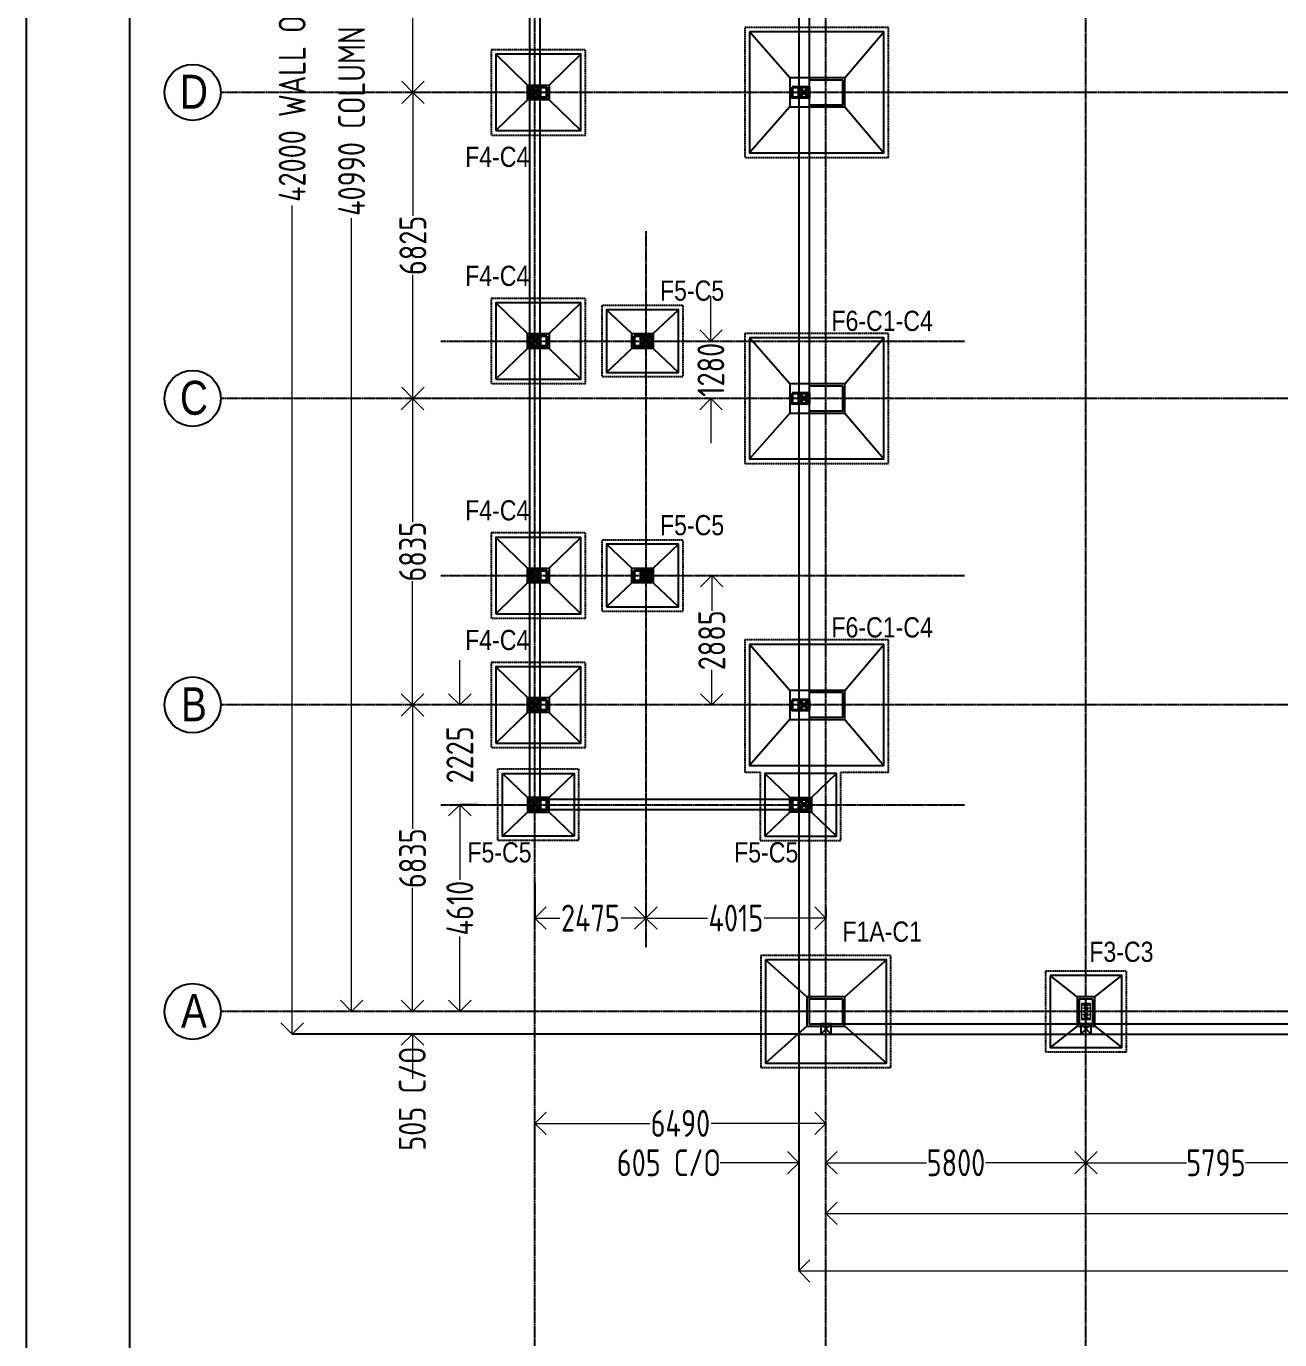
# Model space of a CAD drawing. Header units: millimetres. Extents: x 3470347 to 5996549, y -3470518 to 17149644.
# Drawn here: x 4569322 to 4597276, y 6796312 to 6825602 of the extents above; entities that cross this region are included whole.
import ezdxf

# ---------------------------------------------------------------- set-up
doc = ezdxf.new("R2010")
doc.units = ezdxf.units.MM
doc.header["$MEASUREMENT"] = 0
doc.header["$PDMODE"] = 35
doc.header["$PDSIZE"] = -5
for name, pattern in [('CENTER', [50.8, 31.75, -6.35, 6.35, -6.35]), ('CENTER2', [1.125, 0.75, -0.125, 0.125, -0.125]), ('DASHED2', [0.375, 0.25, -0.125])]:
    doc.linetypes.add(name, pattern=pattern)
doc.layers.get('0').update_dxf_attribs({"linetype": 'CONTINUOUS', "lineweight": 25})
doc.layers.get('DEFPOINTS').update_dxf_attribs({"linetype": 'CONTINUOUS', "lineweight": 25})
for name, color, linetype, lineweight in [('L5', 10, 'CONTINUOUS', 40), ('PV_TEXT_ROMANS', 7, 'CONTINUOUS', 0), ('rDIMension', 1, 'CONTINUOUS', 18), ('SHEET', 7, 'CONTINUOUS', 15)]:
    doc.layers.add(name, color=color, linetype=linetype, lineweight=lineweight)
doc.layers.add('see level', color=2, linetype='CONTINUOUS')
doc.layers.add('SnT-CENTER2', color=8, linetype='CENTER')
doc.styles.add('DIM', font='geniso.shx', dxfattribs={"width": 0.85})
doc.styles.add('J.P', font='ARIALN.TTF')
doc.dimstyles.new('ST-100', dxfattribs={"dimscale": 100, "dimtxt": 7, "dimasz": 5, "dimexe": 0.18, "dimexo": 0.0625, "dimgap": 0.2, "dimtad": 0, "dimdec": 0, "dimzin": 0, "dimdsep": 46, "dimtxsty": 'DIM', "dimblk": 'OPEN90', "dimcen": 0.09, "dimclrd": 256, "dimclrt": 7, "dimadec": 0, "dimazin": 0, "dimtfac": 1, "dimtdec": 0, "dimtofl": 0, "dimtmove": 0, "dimatfit": 3, "dimldrblk": 'OPEN90', "dimfxl": 1, "dimtolj": 1, "dimtzin": 0, "dimlwd": -1, "dimarcsym": 0})

# ---------------------------------------------------------------- blocks, each defined once
blk = doc.blocks.new('_Open90')
at = {"color": 0, "linetype": 'ByBlock', "lineweight": -2}
for p, q in [((0, 0), (-1, 0)), ((-0.5, 0.5), (0, 0)), ((0, 0), (-0.5, -0.5))]:
    blk.add_line(p, q, dxfattribs=at)
blk = doc.blocks.new('*D1246')
at = {"layer": 'DEFPOINTS', "color": 0}
for p in [(4577936, 6810467), (4577936, 6810467), (4577936, 6803632)]:
    blk.add_point(p, dxfattribs=at)
at = {"layer": 'rDIMension', "color": 0, "lineweight": -2}
for p, q in [((4577936, 6810467), (4577936, 6810467)), ((4577936, 6803632), (4577936, 6803632))]:
    blk.add_line(p, q, dxfattribs=at)
at = {"layer": 'rDIMension'}
for p, q in [((4577936, 6809967), (4577936, 6807707)), ((4577936, 6804132), (4577936, 6806392))]:
    blk.add_line(p, q, dxfattribs=at)
at = {"layer": 'rDIMension', "xscale": 500, "yscale": 500, "zscale": 500}
for p, rotation in [((4577936, 6810467), 90), ((4577936, 6803632), 270)]:
    blk.add_blockref('_Open90', p, dxfattribs=dict(at, rotation=rotation))
at = {"layer": 'rDIMension', "color": 7, "insert": (4577936, 6807050), "char_height": 600, "attachment_point": 5, "rotation": 90, "style": 'DIM'}
blk.add_mtext('\\A1;6835', dxfattribs=at)
blk = doc.blocks.new('*D1247')
at = {"layer": 'DEFPOINTS', "color": 0}
for p in [(4577936, 6817302), (4578314, 6817302), (4577936, 6810467)]:
    blk.add_point(p, dxfattribs=at)
at = {"layer": 'rDIMension', "color": 0, "lineweight": -2}
for p, q in [((4578314, 6817302), (4577936, 6817302)), ((4577936, 6810467), (4577936, 6810467))]:
    blk.add_line(p, q, dxfattribs=at)
at = {"layer": 'rDIMension'}
for p, q in [((4577936, 6816802), (4577936, 6814542)), ((4577936, 6810967), (4577936, 6813227))]:
    blk.add_line(p, q, dxfattribs=at)
at = {"layer": 'rDIMension', "xscale": 500, "yscale": 500, "zscale": 500}
for p, rotation in [((4577936, 6817302), 90), ((4577936, 6810467), 270)]:
    blk.add_blockref('_Open90', p, dxfattribs=dict(at, rotation=rotation))
at = {"layer": 'rDIMension', "color": 7, "insert": (4577936, 6813885), "char_height": 600, "attachment_point": 5, "rotation": 90, "style": 'DIM'}
blk.add_mtext('\\A1;6835', dxfattribs=at)
blk = doc.blocks.new('*D1248')
at = {"layer": 'DEFPOINTS', "color": 0}
for p in [(4577944, 6824127), (4578314, 6824127), (4578314, 6817302)]:
    blk.add_point(p, dxfattribs=at)
at = {"layer": 'rDIMension', "color": 0, "lineweight": -2}
for p, q in [((4578314, 6824127), (4577944, 6824127)), ((4578314, 6817302), (4577944, 6817302))]:
    blk.add_line(p, q, dxfattribs=at)
at = {"layer": 'rDIMension'}
for p, q in [((4577944, 6823627), (4577944, 6821372)), ((4577944, 6817802), (4577944, 6820057))]:
    blk.add_line(p, q, dxfattribs=at)
at = {"layer": 'rDIMension', "xscale": 500, "yscale": 500, "zscale": 500}
for p, rotation in [((4577944, 6824127), 90), ((4577944, 6817302), 270)]:
    blk.add_blockref('_Open90', p, dxfattribs=dict(at, rotation=rotation))
at = {"layer": 'rDIMension', "color": 7, "insert": (4577944, 6820715), "char_height": 600, "attachment_point": 5, "rotation": 90, "style": 'DIM'}
blk.add_mtext('\\A1;6825', dxfattribs=at)
blk = doc.blocks.new('*D1249')
at = {"layer": 'DEFPOINTS', "color": 0}
for p in [(4577944, 6830952), (4578314, 6830952), (4578314, 6824127)]:
    blk.add_point(p, dxfattribs=at)
at = {"layer": 'rDIMension', "color": 0, "lineweight": -2}
for p, q in [((4578314, 6830952), (4577944, 6830952)), ((4578314, 6824127), (4577944, 6824127))]:
    blk.add_line(p, q, dxfattribs=at)
at = {"layer": 'rDIMension'}
for p, q in [((4577944, 6830452), (4577944, 6828197)), ((4577944, 6824627), (4577944, 6826882))]:
    blk.add_line(p, q, dxfattribs=at)
at = {"layer": 'rDIMension', "xscale": 500, "yscale": 500, "zscale": 500}
for p, rotation in [((4577944, 6830952), 90), ((4577944, 6824127), 270)]:
    blk.add_blockref('_Open90', p, dxfattribs=dict(at, rotation=rotation))
at = {"layer": 'rDIMension', "color": 7, "insert": (4577944, 6827540), "char_height": 600, "attachment_point": 5, "rotation": 90, "style": 'DIM'}
blk.add_mtext('\\A1;6825', dxfattribs=at)
blk = doc.blocks.new('BP33')
at = {"color": 3, "lineweight": 0}
for points in [[(2537412, -2957452), (2537412, -2957602), (2537418, -2957602), (2537418, -2957452)], [(2537418, -2957525), (2537718, -2957525), (2537718, -2957530), (2537418, -2957530)], [(2537724, -2957452), (2537724, -2957602), (2537718, -2957602), (2537718, -2957452)]]:
    blk.add_lwpolyline(points, close=True, dxfattribs=at)
at = {"color": 4, "lineweight": 0}
for points in [[(2537564, -2957525), (2537564, -2957465), (2537572, -2957465), (2537572, -2957525)], [(2537564, -2957530), (2537564, -2957590), (2537572, -2957590), (2537572, -2957530)]]:
    blk.add_lwpolyline(points, close=True, dxfattribs=at)
at = {"color": 2, "lineweight": 0}
for centre in [(2537493, -2957487), (2537493, -2957567), (2537643, -2957487), (2537643, -2957567)]:
    blk.add_circle(centre, 10, dxfattribs=at)
at = {"layer": 'see level', "color": 8, "linetype": 'CENTER2', "lineweight": 0, "ltscale": 0.1}
for p, q in [((2537743, -2957487), (2537393, -2957487)), ((2537393, -2957567), (2537743, -2957567)), ((2537493, -2957427), (2537493, -2957627)), ((2537643, -2957427), (2537643, -2957627))]:
    blk.add_line(p, q, dxfattribs=at)
at = {"layer": 'see level', "color": 1, "linetype": 'ByBlock', "lineweight": 0}
blk.add_lwpolyline([(2537393, -2957427), (2537393, -2957627), (2537743, -2957627), (2537743, -2957427)], close=True, dxfattribs=at)
blk = doc.blocks.new('*D1252')
at = {"layer": 'DEFPOINTS', "color": 0}
for p in [(4576577, 6844622), (4577161, 6844622), (4576577, 6803632)]:
    blk.add_point(p, dxfattribs=at)
at = {"layer": 'rDIMension', "color": 0, "lineweight": -2}
for p, q in [((4577161, 6844622), (4576577, 6844622)), ((4576577, 6803632), (4576577, 6803632))]:
    blk.add_line(p, q, dxfattribs=at)
at = {"layer": 'rDIMension'}
for p, q in [((4576577, 6844122), (4576577, 6826929)), ((4576577, 6804132), (4576577, 6821326))]:
    blk.add_line(p, q, dxfattribs=at)
at = {"layer": 'rDIMension', "xscale": 500, "yscale": 500, "zscale": 500}
for p, rotation in [((4576577, 6844622), 90), ((4576577, 6803632), 270)]:
    blk.add_blockref('_Open90', p, dxfattribs=dict(at, rotation=rotation))
at = {"layer": 'rDIMension', "color": 7, "insert": (4576577, 6824127), "char_height": 600, "attachment_point": 5, "rotation": 90, "style": 'DIM'}
blk.add_mtext('\\A1;40990 COLUMN C/C', dxfattribs=at)
blk = doc.blocks.new('*D1253')
at = {"layer": 'DEFPOINTS', "color": 0}
for p in [(4575252, 6845127), (4586550, 6845127), (4586550, 6803127)]:
    blk.add_point(p, dxfattribs=at)
at = {"layer": 'rDIMension', "color": 0, "lineweight": -2}
for p, q in [((4586550, 6845127), (4575252, 6845127)), ((4586550, 6803127), (4575252, 6803127))]:
    blk.add_line(p, q, dxfattribs=at)
at = {"layer": 'rDIMension'}
for p, q in [((4575252, 6844627), (4575252, 6826646)), ((4575252, 6803627), (4575252, 6821608))]:
    blk.add_line(p, q, dxfattribs=at)
at = {"layer": 'rDIMension', "xscale": 500, "yscale": 500, "zscale": 500}
for p, rotation in [((4575252, 6845127), 90), ((4575252, 6803127), 270)]:
    blk.add_blockref('_Open90', p, dxfattribs=dict(at, rotation=rotation))
at = {"layer": 'rDIMension', "color": 7, "insert": (4575252, 6824127), "char_height": 600, "attachment_point": 5, "rotation": 90, "style": 'DIM'}
blk.add_mtext('\\A1;42000 WALL O/O', dxfattribs=at)
blk = doc.blocks.new('*D1254')
at = {"layer": 'DEFPOINTS', "color": 0}
for p in [(4587155, 6800259), (4592955, 6800259), (4592955, 6800259)]:
    blk.add_point(p, dxfattribs=at)
at = {"layer": 'rDIMension', "color": 0, "lineweight": -2}
for p, q in [((4587155, 6800259), (4587155, 6800259)), ((4592955, 6800259), (4592955, 6800259))]:
    blk.add_line(p, q, dxfattribs=at)
at = {"layer": 'rDIMension'}
for p, q in [((4587655, 6800259), (4589397, 6800259)), ((4592455, 6800259), (4590713, 6800259))]:
    blk.add_line(p, q, dxfattribs=at)
at = {"layer": 'rDIMension', "xscale": 500, "yscale": 500, "zscale": 500, "rotation": 180}
blk.add_blockref('_Open90', (4587155, 6800259), dxfattribs=at)
at = {"layer": 'rDIMension', "xscale": 500, "yscale": 500, "zscale": 500}
blk.add_blockref('_Open90', (4592955, 6800259), dxfattribs=at)
at = {"layer": 'rDIMension', "color": 7, "insert": (4590055, 6800259), "char_height": 600, "attachment_point": 5, "style": 'DIM'}
blk.add_mtext('\\A1;5800', dxfattribs=at)
blk = doc.blocks.new('*D1255')
at = {"layer": 'DEFPOINTS', "color": 0}
for p in [(4592955, 6800259), (4598750, 6800259), (4598750, 6800259)]:
    blk.add_point(p, dxfattribs=at)
at = {"layer": 'rDIMension', "color": 0, "lineweight": -2}
for p, q in [((4592955, 6800259), (4592955, 6800259)), ((4598750, 6800259), (4598750, 6800259))]:
    blk.add_line(p, q, dxfattribs=at)
at = {"layer": 'rDIMension'}
for p, q in [((4593455, 6800259), (4595194, 6800259)), ((4598250, 6800259), (4596511, 6800259))]:
    blk.add_line(p, q, dxfattribs=at)
at = {"layer": 'rDIMension', "xscale": 500, "yscale": 500, "zscale": 500, "rotation": 180}
blk.add_blockref('_Open90', (4592955, 6800259), dxfattribs=at)
at = {"layer": 'rDIMension', "xscale": 500, "yscale": 500, "zscale": 500}
blk.add_blockref('_Open90', (4598750, 6800259), dxfattribs=at)
at = {"layer": 'rDIMension', "color": 7, "insert": (4595853, 6800259), "char_height": 600, "attachment_point": 5, "style": 'DIM'}
blk.add_mtext('\\A1;5795', dxfattribs=at)
blk = doc.blocks.new('*D1260')
at = {"layer": 'DEFPOINTS', "color": 0}
for p in [(4587155, 6799128), (4621945, 6799128), (4621945, 6799128)]:
    blk.add_point(p, dxfattribs=at)
at = {"layer": 'rDIMension', "color": 0, "lineweight": -2}
for p, q in [((4587155, 6799128), (4587155, 6799128)), ((4621945, 6799128), (4621945, 6799128))]:
    blk.add_line(p, q, dxfattribs=at)
at = {"layer": 'rDIMension'}
for p, q in [((4587655, 6799128), (4601750, 6799128)), ((4621445, 6799128), (4607351, 6799128))]:
    blk.add_line(p, q, dxfattribs=at)
at = {"layer": 'rDIMension', "xscale": 500, "yscale": 500, "zscale": 500, "rotation": 180}
blk.add_blockref('_Open90', (4587155, 6799128), dxfattribs=at)
at = {"layer": 'rDIMension', "xscale": 500, "yscale": 500, "zscale": 500}
blk.add_blockref('_Open90', (4621945, 6799128), dxfattribs=at)
at = {"layer": 'rDIMension', "color": 7, "insert": (4604550, 6799128), "char_height": 600, "attachment_point": 5, "style": 'DIM'}
blk.add_mtext('\\A1;34790 COLUMN C/C', dxfattribs=at)
blk = doc.blocks.new('*D1261')
at = {"layer": 'DEFPOINTS', "color": 0}
for p in [(4586550, 6803127), (4622550, 6803127), (4622550, 6797847)]:
    blk.add_point(p, dxfattribs=at)
at = {"layer": 'rDIMension', "color": 0, "lineweight": -2}
for p, q in [((4586550, 6803127), (4586550, 6797847)), ((4622550, 6803127), (4622550, 6797847))]:
    blk.add_line(p, q, dxfattribs=at)
at = {"layer": 'rDIMension'}
for p, q in [((4587050, 6797847), (4602057, 6797847)), ((4622050, 6797847), (4607044, 6797847))]:
    blk.add_line(p, q, dxfattribs=at)
at = {"layer": 'rDIMension', "xscale": 500, "yscale": 500, "zscale": 500, "rotation": 180}
blk.add_blockref('_Open90', (4586550, 6797847), dxfattribs=at)
at = {"layer": 'rDIMension', "xscale": 500, "yscale": 500, "zscale": 500}
blk.add_blockref('_Open90', (4622550, 6797847), dxfattribs=at)
at = {"layer": 'rDIMension', "color": 7, "insert": (4604550, 6797847), "char_height": 600, "attachment_point": 5, "style": 'DIM'}
blk.add_mtext('\\A1;36000 WALL O/O', dxfattribs=at)
blk = doc.blocks.new('*D1269')
at = {"layer": 'DEFPOINTS', "color": 0}
for p in [(4578991, 6810467), (4578991, 6810467), (4578991, 6808242)]:
    blk.add_point(p, dxfattribs=at)
at = {"layer": 'rDIMension'}
for p, q in [((4578991, 6810967), (4578991, 6811467)), ((4578991, 6807742), (4578991, 6807242))]:
    blk.add_line(p, q, dxfattribs=at)
at = {"layer": 'rDIMension', "color": 0, "lineweight": -2}
for p, q in [((4578991, 6810467), (4578991, 6810467)), ((4578991, 6808242), (4578991, 6808242))]:
    blk.add_line(p, q, dxfattribs=at)
at = {"layer": 'rDIMension', "xscale": 500, "yscale": 500, "zscale": 500}
for p, rotation in [((4578991, 6810467), 270), ((4578991, 6808242), 90)]:
    blk.add_blockref('_Open90', p, dxfattribs=dict(at, rotation=rotation))
at = {"layer": 'rDIMension', "color": 7, "insert": (4578991, 6809355), "char_height": 600, "attachment_point": 5, "rotation": 90, "style": 'DIM'}
blk.add_mtext('\\A1;2225', dxfattribs=at)
blk = doc.blocks.new('*D1281')
at = {"layer": 'DEFPOINTS', "color": 0}
for p in [(4584590, 6818582), (4584590, 6818582), (4584590, 6817302)]:
    blk.add_point(p, dxfattribs=at)
at = {"layer": 'rDIMension'}
for p, q in [((4584590, 6819082), (4584590, 6819582)), ((4584590, 6816802), (4584590, 6816302))]:
    blk.add_line(p, q, dxfattribs=at)
at = {"layer": 'rDIMension', "color": 0, "lineweight": -2}
for p, q in [((4584590, 6818582), (4584590, 6818582)), ((4584590, 6817302), (4584590, 6817302))]:
    blk.add_line(p, q, dxfattribs=at)
at = {"layer": 'rDIMension', "xscale": 500, "yscale": 500, "zscale": 500}
for p, rotation in [((4584590, 6818582), 270), ((4584590, 6817302), 90)]:
    blk.add_blockref('_Open90', p, dxfattribs=dict(at, rotation=rotation))
at = {"layer": 'rDIMension', "color": 7, "insert": (4584590, 6817942), "char_height": 600, "attachment_point": 5, "rotation": 90, "style": 'DIM'}
blk.add_mtext('\\A1;1280', dxfattribs=at)
blk = doc.blocks.new('*D1282')
at = {"layer": 'DEFPOINTS', "color": 0}
for p in [(4584609, 6813352), (4584609, 6810467), (4584609, 6810467)]:
    blk.add_point(p, dxfattribs=at)
at = {"layer": 'rDIMension', "color": 0, "lineweight": -2}
for p, q in [((4584609, 6813352), (4584609, 6813352)), ((4584609, 6810467), (4584609, 6810467))]:
    blk.add_line(p, q, dxfattribs=at)
at = {"layer": 'rDIMension'}
for p, q in [((4584609, 6812852), (4584609, 6812567)), ((4584609, 6810967), (4584609, 6811252))]:
    blk.add_line(p, q, dxfattribs=at)
at = {"layer": 'rDIMension', "xscale": 500, "yscale": 500, "zscale": 500}
for p, rotation in [((4584609, 6813352), 90), ((4584609, 6810467), 270)]:
    blk.add_blockref('_Open90', p, dxfattribs=dict(at, rotation=rotation))
at = {"layer": 'rDIMension', "color": 7, "insert": (4584609, 6811910), "char_height": 600, "attachment_point": 5, "rotation": 90, "style": 'DIM'}
blk.add_mtext('\\A1;2885', dxfattribs=at)
blk = doc.blocks.new('*D1284')
at = {"layer": 'DEFPOINTS', "color": 0}
for p in [(4580665, 6806492), (4580665, 6805715), (4583140, 6805715)]:
    blk.add_point(p, dxfattribs=at)
at = {"layer": 'rDIMension', "color": 0, "lineweight": -2}
for p, q in [((4580665, 6806492), (4580665, 6805715)), ((4583140, 6805715), (4583140, 6805715))]:
    blk.add_line(p, q, dxfattribs=at)
at = {"layer": 'rDIMension'}
for p, q in [((4581165, 6805715), (4581220, 6805715)), ((4582640, 6805715), (4582586, 6805715))]:
    blk.add_line(p, q, dxfattribs=at)
at = {"layer": 'rDIMension', "xscale": 500, "yscale": 500, "zscale": 500, "rotation": 180}
blk.add_blockref('_Open90', (4580665, 6805715), dxfattribs=at)
at = {"layer": 'rDIMension', "xscale": 500, "yscale": 500, "zscale": 500}
blk.add_blockref('_Open90', (4583140, 6805715), dxfattribs=at)
at = {"layer": 'rDIMension', "color": 7, "insert": (4581903, 6805715), "char_height": 600, "attachment_point": 5, "style": 'DIM'}
blk.add_mtext('\\A1;2475', dxfattribs=at)
blk = doc.blocks.new('*D1285')
at = {"layer": 'DEFPOINTS', "color": 0}
for p in [(4583140, 6805929), (4587155, 6805929), (4587155, 6805715)]:
    blk.add_point(p, dxfattribs=at)
at = {"layer": 'rDIMension', "color": 0, "lineweight": -2}
for p, q in [((4583140, 6805929), (4583140, 6805715)), ((4587155, 6805929), (4587155, 6805715))]:
    blk.add_line(p, q, dxfattribs=at)
at = {"layer": 'rDIMension'}
for p, q in [((4583640, 6805715), (4584516, 6805715)), ((4586655, 6805715), (4585780, 6805715))]:
    blk.add_line(p, q, dxfattribs=at)
at = {"layer": 'rDIMension', "xscale": 500, "yscale": 500, "zscale": 500, "rotation": 180}
blk.add_blockref('_Open90', (4583140, 6805715), dxfattribs=at)
at = {"layer": 'rDIMension', "xscale": 500, "yscale": 500, "zscale": 500}
blk.add_blockref('_Open90', (4587155, 6805715), dxfattribs=at)
at = {"layer": 'rDIMension', "color": 7, "insert": (4585148, 6805715), "char_height": 600, "attachment_point": 5, "style": 'DIM'}
blk.add_mtext('\\A1;4015', dxfattribs=at)
blk = doc.blocks.new('*D1286')
at = {"layer": 'DEFPOINTS', "color": 0}
for p in [(4587155, 6801136), (4587155, 6801136), (4580665, 6800556)]:
    blk.add_point(p, dxfattribs=at)
at = {"layer": 'rDIMension', "color": 0, "lineweight": -2}
for p, q in [((4580665, 6800556), (4580665, 6801136)), ((4587155, 6801136), (4587155, 6801136))]:
    blk.add_line(p, q, dxfattribs=at)
at = {"layer": 'rDIMension'}
for p, q in [((4581165, 6801136), (4583226, 6801136)), ((4586655, 6801136), (4584594, 6801136))]:
    blk.add_line(p, q, dxfattribs=at)
at = {"layer": 'rDIMension', "xscale": 500, "yscale": 500, "zscale": 500, "rotation": 180}
blk.add_blockref('_Open90', (4580665, 6801136), dxfattribs=at)
at = {"layer": 'rDIMension', "xscale": 500, "yscale": 500, "zscale": 500}
blk.add_blockref('_Open90', (4587155, 6801136), dxfattribs=at)
at = {"layer": 'rDIMension', "color": 7, "insert": (4583910, 6801136), "char_height": 600, "attachment_point": 5, "style": 'DIM'}
blk.add_mtext('\\A1;6490', dxfattribs=at)
blk = doc.blocks.new('*D1288')
at = {"layer": 'DEFPOINTS', "color": 0}
for p in [(4586550, 6800259), (4586550, 6800259), (4587155, 6800259)]:
    blk.add_point(p, dxfattribs=at)
at = {"layer": 'rDIMension'}
for p, q in [((4586550, 6800259), (4584796, 6800259)), ((4586050, 6800259), (4585550, 6800259)), ((4587655, 6800259), (4588155, 6800259))]:
    blk.add_line(p, q, dxfattribs=at)
at = {"layer": 'rDIMension', "color": 0, "lineweight": -2}
for p, q in [((4586550, 6800259), (4586550, 6800259)), ((4587155, 6800259), (4587155, 6800259))]:
    blk.add_line(p, q, dxfattribs=at)
at = {"layer": 'rDIMension', "xscale": 500, "yscale": 500, "zscale": 500}
blk.add_blockref('_Open90', (4586550, 6800259), dxfattribs=at)
at = {"layer": 'rDIMension', "xscale": 500, "yscale": 500, "zscale": 500, "rotation": 180}
blk.add_blockref('_Open90', (4587155, 6800259), dxfattribs=at)
at = {"layer": 'rDIMension', "color": 7, "insert": (4583654, 6800259), "char_height": 600, "attachment_point": 5, "style": 'DIM'}
blk.add_mtext('\\A1;605 C/O', dxfattribs=at)
blk = doc.blocks.new('*D1289')
at = {"layer": 'DEFPOINTS', "color": 0}
for p in [(4578199, 6803632), (4577936, 6803127), (4578199, 6803127)]:
    blk.add_point(p, dxfattribs=at)
at = {"layer": 'rDIMension'}
for p, q in [((4577936, 6804132), (4577936, 6804632)), ((4577936, 6802627), (4577936, 6802127))]:
    blk.add_line(p, q, dxfattribs=at)
at = {"layer": 'rDIMension', "color": 0, "lineweight": -2}
for p, q in [((4578199, 6803632), (4577936, 6803632)), ((4578199, 6803127), (4577936, 6803127))]:
    blk.add_line(p, q, dxfattribs=at)
at = {"layer": 'rDIMension', "xscale": 500, "yscale": 500, "zscale": 500}
for p, rotation in [((4577936, 6803632), 270), ((4577936, 6803127), 90)]:
    blk.add_blockref('_Open90', p, dxfattribs=dict(at, rotation=rotation))
at = {"layer": 'rDIMension', "color": 7, "insert": (4577931, 6801689), "char_height": 600, "attachment_point": 5, "rotation": 90, "style": 'DIM'}
blk.add_mtext('\\A1;505 C/O', dxfattribs=at)
blk = doc.blocks.new('*D1295')
at = {"layer": 'DEFPOINTS', "color": 0}
for p in [(4579390, 6808242), (4578991, 6803632), (4579390, 6803632)]:
    blk.add_point(p, dxfattribs=at)
at = {"layer": 'rDIMension', "color": 0, "lineweight": -2}
for p, q in [((4579390, 6808242), (4578991, 6808242)), ((4579390, 6803632), (4578991, 6803632))]:
    blk.add_line(p, q, dxfattribs=at)
at = {"layer": 'rDIMension'}
for p, q in [((4578991, 6807742), (4578991, 6806569)), ((4578991, 6804132), (4578991, 6805305))]:
    blk.add_line(p, q, dxfattribs=at)
at = {"layer": 'rDIMension', "xscale": 500, "yscale": 500, "zscale": 500}
for p, rotation in [((4578991, 6808242), 90), ((4578991, 6803632), 270)]:
    blk.add_blockref('_Open90', p, dxfattribs=dict(at, rotation=rotation))
at = {"layer": 'rDIMension', "color": 7, "insert": (4578991, 6805937), "char_height": 600, "attachment_point": 5, "rotation": 90, "style": 'DIM'}
blk.add_mtext('\\A1;4610', dxfattribs=at)

msp = doc.modelspace()

# ---------------------------------------------------------------- linework, layer by layer
at = {"color": 192, "lineweight": 25, "elevation": 0}
msp.add_lwpolyline([(4569321.82, 6766516.02), (4690264.21, 6766516.02), (4690264.21, 6852030.93), (4569321.82, 6852030.93)], close=True, dxfattribs=at)
at = {"color": 8}
for points in [[(4586550.14, 6803127.17), (4622550.14, 6803127.17), (4622550.14, 6845127.17), (4586550.14, 6845127.17)], [(4586550.14, 6803127.17), (4622550.14, 6803127.17), (4622550.14, 6845127.17), (4586550.14, 6845127.17)], [(4586780.14, 6803357.17), (4622320.14, 6803357.17), (4622320.14, 6844897.17), (4586780.14, 6844897.17)], [(4580550.14, 6840127.17), (4586780.14, 6840127.17), (4586780.14, 6808127.17), (4580550.14, 6808127.17)], [(4580780.14, 6839897.17), (4586550.14, 6839897.17), (4586550.14, 6808357.17), (4580780.14, 6808357.17)]]:
    msp.add_lwpolyline(points, close=True, dxfattribs=at)
at = {"color": 7, "linetype": 'DASHED2'}
for points in [[(4585350.14, 6825577.17), (4585350.14, 6822677.17), (4588550.14, 6822677.17), (4588550.14, 6825577.17)], [(4579690.14, 6823177.17), (4581790.14, 6823177.17), (4581790.14, 6825077.17), (4579690.14, 6825077.17)], [(4585350.14, 6818752.17), (4585350.14, 6815852.17), (4588550.14, 6815852.17), (4588550.14, 6818752.17)], [(4579690.14, 6812402.17), (4581790.14, 6812402.17), (4581790.14, 6814302.17), (4579690.14, 6814302.17)], [(4583965.14, 6812552.17), (4582165.14, 6812552.17), (4582165.14, 6814152.17), (4583965.14, 6814152.17)], [(4579690.14, 6809517.17), (4581790.14, 6809517.17), (4581790.14, 6811417.17), (4579690.14, 6811417.17)], [(4581640.14, 6807442.17), (4579840.14, 6807442.17), (4579840.14, 6809042.17), (4581640.14, 6809042.17)], [(4585705.14, 6804882.17), (4585705.14, 6802382.17), (4588605.14, 6802382.17), (4588605.14, 6804882.17)], [(4592055.14, 6804532.17), (4592055.14, 6802732.17), (4593855.14, 6802732.17), (4593855.14, 6804532.17)]]:
    msp.add_lwpolyline(points, close=True, dxfattribs=at)
at = {"color": 30}
for points in [[(4586350.14, 6824452.17), (4585450.14, 6825477.17)], [(4587580.14, 6824452.17), (4588450.14, 6825477.17)], [(4580500.14, 6824292.17), (4579790.14, 6824977.17)], [(4580980.14, 6824292.17), (4581690.14, 6824977.17)], [(4580500.14, 6823962.17), (4579790.14, 6823277.17)], [(4580980.14, 6823962.17), (4581690.14, 6823277.17)], [(4586350.14, 6823802.17), (4585450.14, 6822777.17)], [(4587580.14, 6823802.17), (4588450.14, 6822777.17)], [(4586350.14, 6817627.17), (4585450.14, 6818652.17)], [(4587580.14, 6817627.17), (4588450.14, 6818652.17)], [(4586350.14, 6816977.17), (4585450.14, 6815952.17)], [(4587580.14, 6816977.17), (4588450.14, 6815952.17)], [(4580500.14, 6813517.17), (4579790.14, 6814202.17)], [(4580980.14, 6813517.17), (4581690.14, 6814202.17)], [(4582825.14, 6813517.17), (4582265.14, 6814052.17)], [(4583305.14, 6813517.17), (4583865.14, 6814052.17)], [(4580500.14, 6813187.17), (4579790.14, 6812502.17)], [(4580980.14, 6813187.17), (4581690.14, 6812502.17)], [(4582825.14, 6813187.17), (4582265.14, 6812652.17)], [(4583305.14, 6813187.17), (4583865.14, 6812652.17)], [(4586350.14, 6810792.17), (4585450.14, 6811817.17)], [(4587580.14, 6810792.17), (4588450.14, 6811817.17)], [(4580500.14, 6810632.17), (4579790.14, 6811317.17)], [(4580980.14, 6810632.17), (4581690.14, 6811317.17)], [(4580500.14, 6810302.17), (4579790.14, 6809617.17)], [(4580980.14, 6810302.17), (4581690.14, 6809617.17)], [(4586350.14, 6810142.17), (4585450.14, 6809117.17)], [(4587580.14, 6810142.17), (4588450.14, 6809117.17)], [(4580500.14, 6808407.17), (4579940.14, 6808942.17)], [(4580980.14, 6808407.17), (4581540.14, 6808942.17)], [(4586350.14, 6808407.17), (4585790.14, 6808942.17)], [(4586830.14, 6808407.17), (4587390.14, 6808942.17)], [(4580500.14, 6808077.17), (4579940.14, 6807542.17)], [(4580980.14, 6808077.17), (4581540.14, 6807542.17)], [(4586350.14, 6808077.17), (4585790.14, 6807542.17)], [(4586830.14, 6808077.17), (4587390.14, 6807542.17)], [(4586730.14, 6803957.17), (4585805.14, 6804782.17)], [(4587580.14, 6803957.17), (4588505.14, 6804782.17)], [(4592755.14, 6803957.17), (4592155.14, 6804432.17)], [(4593155.14, 6803957.17), (4593755.14, 6804432.17)], [(4586730.14, 6803307.17), (4585805.14, 6802482.17)], [(4587580.14, 6803307.17), (4588505.14, 6802482.17)], [(4592755.14, 6803307.17), (4592155.14, 6802832.17)], [(4593155.14, 6803307.17), (4593755.14, 6802832.17)]]:
    msp.add_lwpolyline(points, dxfattribs=at)
for points in [[(4585450.14, 6825477.17), (4585450.14, 6822777.17), (4588450.14, 6822777.17), (4588450.14, 6825477.17)], [(4579790.14, 6823277.17), (4581690.14, 6823277.17), (4581690.14, 6824977.17), (4579790.14, 6824977.17)], [(4580980.14, 6824292.17), (4580980.14, 6823962.17), (4580500.14, 6823962.17), (4580500.14, 6824292.17)], [(4587580.14, 6824452.17), (4586350.14, 6824452.17), (4586350.14, 6823802.17), (4587580.14, 6823802.17)], [(4585450.14, 6818652.17), (4585450.14, 6815952.17), (4588450.14, 6815952.17), (4588450.14, 6818652.17)], [(4587580.14, 6817627.17), (4586350.14, 6817627.17), (4586350.14, 6816977.17), (4587580.14, 6816977.17)], [(4579790.14, 6812502.17), (4581690.14, 6812502.17), (4581690.14, 6814202.17), (4579790.14, 6814202.17)], [(4582265.14, 6812652.17), (4583865.14, 6812652.17), (4583865.14, 6814052.17), (4582265.14, 6814052.17)], [(4580980.14, 6813517.17), (4580980.14, 6813187.17), (4580500.14, 6813187.17), (4580500.14, 6813517.17)], [(4583305.14, 6813517.17), (4583305.14, 6813187.17), (4582825.14, 6813187.17), (4582825.14, 6813517.17)], [(4585450.14, 6811817.17), (4585450.14, 6809117.17), (4588450.14, 6809117.17), (4588450.14, 6811817.17)], [(4579790.14, 6809617.17), (4581690.14, 6809617.17), (4581690.14, 6811317.17), (4579790.14, 6811317.17)], [(4580980.14, 6810632.17), (4580980.14, 6810302.17), (4580500.14, 6810302.17), (4580500.14, 6810632.17)], [(4587580.14, 6810792.17), (4586350.14, 6810792.17), (4586350.14, 6810142.17), (4587580.14, 6810142.17)], [(4581540.14, 6807542.17), (4579940.14, 6807542.17), (4579940.14, 6808942.17), (4581540.14, 6808942.17)], [(4585790.14, 6807542.17), (4587390.14, 6807542.17), (4587390.14, 6808942.17), (4585790.14, 6808942.17)], [(4580500.14, 6808407.17), (4580500.14, 6808077.17), (4580980.14, 6808077.17), (4580980.14, 6808407.17)], [(4586830.14, 6808407.17), (4586830.14, 6808077.17), (4586350.14, 6808077.17), (4586350.14, 6808407.17)], [(4585805.14, 6804782.17), (4585805.14, 6802482.17), (4588505.14, 6802482.17), (4588505.14, 6804782.17)], [(4592155.14, 6804432.17), (4592155.14, 6802832.17), (4593755.14, 6802832.17), (4593755.14, 6804432.17)], [(4587580.14, 6803957.17), (4586730.14, 6803957.17), (4586730.14, 6803307.17), (4587580.14, 6803307.17)], [(4593155.14, 6803957.17), (4592755.14, 6803957.17), (4592755.14, 6803307.17), (4593155.14, 6803307.17)]]:
    msp.add_lwpolyline(points, close=True, dxfattribs=at)
at = {"color": 6}
for points in [[(4586550.14, 6824012.17), (4586780.14, 6824012.17), (4586780.14, 6824242.17), (4586550.14, 6824242.17)], [(4586550.14, 6817187.17), (4586780.14, 6817187.17), (4586780.14, 6817417.17), (4586550.14, 6817417.17)], [(4586550.14, 6810352.17), (4586780.14, 6810352.17), (4586780.14, 6810582.17), (4586550.14, 6810582.17)], [(4587040.14, 6803127.17), (4587270.14, 6803127.17), (4587270.14, 6803357.17), (4587040.14, 6803357.17)], [(4592840.14, 6803127.17), (4593070.14, 6803127.17), (4593070.14, 6803357.17), (4592840.14, 6803357.17)]]:
    msp.add_lwpolyline(points, close=True, dxfattribs=at)
for points in [[(4586550.14, 6824242.17), (4586780.14, 6824012.17)], [(4586550.14, 6824012.17), (4586780.14, 6824242.17)], [(4586550.14, 6817417.17), (4586780.14, 6817187.17)], [(4586550.14, 6817187.17), (4586780.14, 6817417.17)], [(4586550.14, 6810582.17), (4586780.14, 6810352.17)], [(4586550.14, 6810352.17), (4586780.14, 6810582.17)], [(4587040.14, 6803357.17), (4587270.14, 6803127.17)], [(4587040.14, 6803127.17), (4587270.14, 6803357.17)], [(4592840.14, 6803357.17), (4593070.14, 6803127.17)], [(4592840.14, 6803127.17), (4593070.14, 6803357.17)]]:
    msp.add_lwpolyline(points, dxfattribs=at)
at = {"color": 7, "linetype": 'DASHED2', "elevation": 18724.47}
for points in [[(4579690.14, 6817632.17), (4581790.14, 6817632.17), (4581790.14, 6819532.17), (4579690.14, 6819532.17)], [(4583965.14, 6817782.17), (4582165.14, 6817782.17), (4582165.14, 6819382.17), (4583965.14, 6819382.17)]]:
    msp.add_lwpolyline(points, close=True, dxfattribs=at)
at = {"color": 30, "elevation": 18724.47}
for points in [[(4579790.14, 6817732.17), (4581690.14, 6817732.17), (4581690.14, 6819432.17), (4579790.14, 6819432.17)], [(4582265.14, 6817882.17), (4583865.14, 6817882.17), (4583865.14, 6819282.17), (4582265.14, 6819282.17)], [(4580980.14, 6818747.17), (4580980.14, 6818417.17), (4580500.14, 6818417.17), (4580500.14, 6818747.17)], [(4583305.14, 6818747.17), (4583305.14, 6818417.17), (4582825.14, 6818417.17), (4582825.14, 6818747.17)]]:
    msp.add_lwpolyline(points, close=True, dxfattribs=at)
for points in [[(4580500.14, 6818747.17), (4579790.14, 6819432.17)], [(4580980.14, 6818747.17), (4581690.14, 6819432.17)], [(4582825.14, 6818747.17), (4582265.14, 6819282.17)], [(4583305.14, 6818747.17), (4583865.14, 6819282.17)], [(4580500.14, 6818417.17), (4579790.14, 6817732.17)], [(4580980.14, 6818417.17), (4581690.14, 6817732.17)], [(4582825.14, 6818417.17), (4582265.14, 6817882.17)], [(4583305.14, 6818417.17), (4583865.14, 6817882.17)]]:
    msp.add_lwpolyline(points, dxfattribs=at)
at = {"color": 7, "linetype": 'DASHED2'}
for points in [[(4587490.14, 6808967.17), (4588550.14, 6808967.17), (4588550.14, 6811917.17), (4585350.14, 6811917.17), (4585350.14, 6808967.17), (4585690.14, 6808967.17)], [(4585690.14, 6808967.17), (4585690.14, 6807442.17), (4587490.14, 6807442.17), (4587490.14, 6808967.17)]]:
    msp.add_lwpolyline(points, dxfattribs=at)
at = {"color": 1, "linetype": 'ByBlock'}
for centre in [(4573032.65, 6824127.17), (4573032.65, 6817302.17), (4573032.65, 6810467.17), (4573032.65, 6803632.17)]:
    msp.add_circle(centre, 625.12, dxfattribs=at)
at = {"layer": 'L5'}
for points in [[(4580780.14, 6824012.17), (4580550.14, 6824012.17), (4580550.14, 6824242.17), (4580780.14, 6824242.17)], [(4580930.14, 6824242.17), (4580930.14, 6824012.17), (4580550.14, 6824012.17), (4580550.14, 6824242.17)], [(4586400.14, 6824242.17), (4586400.14, 6824012.17), (4586780.14, 6824012.17), (4586780.14, 6824242.17)], [(4586550.14, 6824012.17), (4586780.14, 6824012.17), (4586780.14, 6824242.17), (4586550.14, 6824242.17)], [(4586400.14, 6817417.17), (4586400.14, 6817187.17), (4586780.14, 6817187.17), (4586780.14, 6817417.17)], [(4586550.14, 6817187.17), (4586780.14, 6817187.17), (4586780.14, 6817417.17), (4586550.14, 6817417.17)], [(4580780.14, 6813237.17), (4580550.14, 6813237.17), (4580550.14, 6813467.17), (4580780.14, 6813467.17)], [(4580930.14, 6813467.17), (4580930.14, 6813237.17), (4580550.14, 6813237.17), (4580550.14, 6813467.17)], [(4582875.14, 6813467.17), (4582875.14, 6813237.17), (4583255.14, 6813237.17), (4583255.14, 6813467.17)], [(4583255.14, 6813237.17), (4583025.14, 6813237.17), (4583025.14, 6813467.17), (4583255.14, 6813467.17)], [(4583025.14, 6813237.17), (4583255.14, 6813237.17), (4583255.14, 6813467.17), (4583025.14, 6813467.17)], [(4580780.14, 6810352.17), (4580550.14, 6810352.17), (4580550.14, 6810582.17), (4580780.14, 6810582.17)], [(4580930.14, 6810582.17), (4580930.14, 6810352.17), (4580550.14, 6810352.17), (4580550.14, 6810582.17)], [(4586400.14, 6810582.17), (4586400.14, 6810352.17), (4586780.14, 6810352.17), (4586780.14, 6810582.17)], [(4586550.14, 6810352.17), (4586780.14, 6810352.17), (4586780.14, 6810582.17), (4586550.14, 6810582.17)], [(4580780.14, 6808127.17), (4580550.14, 6808127.17), (4580550.14, 6808357.17), (4580780.14, 6808357.17)], [(4580930.14, 6808357.17), (4580930.14, 6808127.17), (4580550.14, 6808127.17), (4580550.14, 6808357.17)], [(4586400.14, 6808357.17), (4586400.14, 6808127.17), (4586780.14, 6808127.17), (4586780.14, 6808357.17)], [(4586550.14, 6808127.17), (4586780.14, 6808127.17), (4586780.14, 6808357.17), (4586550.14, 6808357.17)]]:
    msp.add_lwpolyline(points, close=True, dxfattribs=at)
for points in [[(4580780.14, 6824242.17), (4580550.14, 6824012.17)], [(4580780.14, 6824012.17), (4580550.14, 6824242.17)], [(4586550.14, 6824242.17), (4586780.14, 6824012.17)], [(4586550.14, 6824012.17), (4586780.14, 6824242.17)], [(4586550.14, 6817417.17), (4586780.14, 6817187.17)], [(4586550.14, 6817187.17), (4586780.14, 6817417.17)], [(4580780.14, 6813467.17), (4580550.14, 6813237.17)], [(4580780.14, 6813237.17), (4580550.14, 6813467.17)], [(4583255.14, 6813467.17), (4583025.14, 6813237.17)], [(4583255.14, 6813237.17), (4583025.14, 6813467.17)], [(4583025.14, 6813467.17), (4583255.14, 6813237.17)], [(4583025.14, 6813237.17), (4583255.14, 6813467.17)], [(4580780.14, 6810582.17), (4580550.14, 6810352.17)], [(4580780.14, 6810352.17), (4580550.14, 6810582.17)], [(4586550.14, 6810582.17), (4586780.14, 6810352.17)], [(4586550.14, 6810352.17), (4586780.14, 6810582.17)], [(4580780.14, 6808357.17), (4580550.14, 6808127.17)], [(4580780.14, 6808127.17), (4580550.14, 6808357.17)], [(4586550.14, 6808357.17), (4586780.14, 6808127.17)], [(4586550.14, 6808127.17), (4586780.14, 6808357.17)]]:
    msp.add_lwpolyline(points, dxfattribs=at)
at = {"layer": 'L5', "elevation": 18724.47}
for points in [[(4580780.14, 6818467.17), (4580550.14, 6818467.17), (4580550.14, 6818697.17), (4580780.14, 6818697.17)], [(4580930.14, 6818697.17), (4580930.14, 6818467.17), (4580550.14, 6818467.17), (4580550.14, 6818697.17)], [(4582875.14, 6818697.17), (4582875.14, 6818467.17), (4583255.14, 6818467.17), (4583255.14, 6818697.17)], [(4583255.14, 6818467.17), (4583025.14, 6818467.17), (4583025.14, 6818697.17), (4583255.14, 6818697.17)], [(4583255.14, 6818467.17), (4583025.14, 6818467.17), (4583025.14, 6818697.17), (4583255.14, 6818697.17)], [(4583025.14, 6818467.17), (4583255.14, 6818467.17), (4583255.14, 6818697.17), (4583025.14, 6818697.17)]]:
    msp.add_lwpolyline(points, close=True, dxfattribs=at)
for points in [[(4580780.14, 6818697.17), (4580550.14, 6818467.17)], [(4580780.14, 6818467.17), (4580550.14, 6818697.17)], [(4583255.14, 6818697.17), (4583025.14, 6818467.17)], [(4583255.14, 6818467.17), (4583025.14, 6818697.17)], [(4583255.14, 6818697.17), (4583025.14, 6818467.17)], [(4583255.14, 6818467.17), (4583025.14, 6818697.17)], [(4583025.14, 6818697.17), (4583255.14, 6818467.17)], [(4583025.14, 6818467.17), (4583255.14, 6818697.17)]]:
    msp.add_lwpolyline(points, dxfattribs=at)
at = {"layer": 'see level', "color": 5, "linetype": 'ByBlock'}
for points in [[(4587530.14, 6824402.17), (4586780.14, 6824402.17), (4586780.14, 6823852.17), (4587530.14, 6823852.17)], [(4587530.14, 6817577.17), (4586780.14, 6817577.17), (4586780.14, 6817027.17), (4587530.14, 6817027.17)], [(4587530.14, 6810742.17), (4586780.14, 6810742.17), (4586780.14, 6810192.17), (4587530.14, 6810192.17)], [(4587530.14, 6803907.17), (4586780.14, 6803907.17), (4586780.14, 6803357.17), (4587530.14, 6803357.17)], [(4593105.14, 6803907.17), (4592805.14, 6803907.17), (4592805.14, 6803357.17), (4593105.14, 6803357.17)]]:
    msp.add_lwpolyline(points, close=True, dxfattribs=at)
at = {"layer": 'SHEET', "color": 220, "lineweight": 25, "elevation": 0}
msp.add_lwpolyline([(4571625.49, 6768815.37), (4687960.54, 6768815.37), (4687960.54, 6849731.58), (4571625.49, 6849731.58)], close=True, dxfattribs=at)
at = {"layer": 'SnT-CENTER2', "color": 8, "ltscale": 0.9}
for p, q in [((4580665.14, 6796172.62), (4580665.14, 6847788.45)), ((4587155.14, 6796172.62), (4587155.14, 6847788.45)), ((4592955.14, 6796172.62), (4592955.14, 6847788.45)), ((4625480.92, 6824127.17), (4573657.77, 6824127.17)), ((4625480.92, 6817302.17), (4573657.77, 6817302.17)), ((4625480.92, 6810467.17), (4573657.77, 6810467.17)), ((4625480.92, 6803632.17), (4573657.77, 6803632.17))]:
    msp.add_line(p, q, dxfattribs=at)
for points in [[(4583140.14, 6821033.98), (4583140.14, 6805065.49)], [(4578564.33, 6813352.17), (4590243.29, 6813352.17)], [(4578564.33, 6808242.17), (4590243.29, 6808242.17)]]:
    msp.add_lwpolyline(points, dxfattribs=at)
at = {"layer": 'SnT-CENTER2', "color": 8, "ltscale": 0.9, "elevation": 18724.47}
msp.add_lwpolyline([(4578564.33, 6818582.17), (4590243.29, 6818582.17)], dxfattribs=at)

# ---------------------------------------------------------------- block references
at = {"color": 3, "rotation": 270}
msp.add_blockref('BP33', (7550482.17, 9341199.72), dxfattribs=at)

# ---------------------------------------------------------------- texts
at = {"layer": 'PV_TEXT_ROMANS', "style": 'J.P'}
for s, insert, char_height, width, attachment_point in [('\\pxqc;D', (4572278.17, 6824520.37), 756, 1565.5783, 1), ('\\pxqc;F4-C4', (4578626.9, 6822916), 450, 2396.759, 1), ('\\pxqc;F4-C4', (4578626.9, 6819805.7, 18724.47), 450, 2396.759, 7), ('\\pxqc;F5-C5', (4585368.5, 6819932.35, 18724.47), 450, 2396.759, 3), ('\\pxqc;{\\fArial Narrow|b0|i0|c0|p34;F6-C1-C4}', (4587210.44, 6819258.18), 450, 2396.759, 1), ('\\pxqc;C', (4572278.17, 6817695.37), 756, 1565.5783, 1), ('\\pxqc;F4-C4', (4578626.9, 6814575.7), 450, 2396.759, 7), ('\\pxqc;F5-C5', (4585368.5, 6814702.35), 450, 2396.759, 3), ('\\pxqc;F6-C1-C4', (4587210.44, 6812423.18), 450, 2396.759, 1), ('\\pxqc;F4-C4', (4578626.9, 6812141), 450, 2396.759, 1), ('\\pxqc;B', (4572278.17, 6810860.37), 756, 1565.5783, 1), ('\\pxqc;F5-C5', (4581073.74, 6807405.75), 450, 2396.759, 3), ('\\pxqc;F5-C5', (4584625.42, 6807405.75), 450, 2396.759, 1), ('\\pxqc;{\\fArial Narrow|b0|i0|c0|p34;F1A-C1}', (4587210.44, 6805638.18), 450, 2396.759, 1), ('\\pxqc;F3-C3', (4592546.26, 6805188.18), 450, 2396.759, 1), ('\\pxqc;A', (4572278.17, 6804025.37), 756, 1565.5783, 1)]:
    msp.add_mtext(s, dxfattribs=dict(at, insert=insert, char_height=char_height, width=width, attachment_point=attachment_point))

# ---------------------------------------------------------------- dimensions: what is measured, and where the dimension line sits
at = {"layer": 'rDIMension', "color": 1}
for base, p1, p2, text, picture, middle in [((4575252.18, 6845127.17), (4586550.14, 6803127.17), (4586550.14, 6845127.17), '<> WALL O/O', '*D1253', (4575252.18, 6824127.17)), ((4576576.64, 6844622.17), (4576576.64, 6803632.17), (4577161.13, 6844622.17), '<> COLUMN C/C', '*D1252', (4576576.64, 6824127.17))]:
    dim = msp.add_linear_dim(base=base, p1=p1, p2=p2, angle=90, text=text, dimstyle='ST-100', override={"dimtxt": 6, "dimexe": 0, "dimexo": 0, "dimtxsty": 'DIM', "dimblk": 'Open90', "dimtmove": 1, "dimfxl": 1.25, "dimtfillclr": 256, "dimarcsym": 2}, dxfattribs=at)
    dim.commit()
    dim.dimension.update_dxf_attribs({"geometry": picture, "text_midpoint": middle})
for base, p1, p2, picture, middle in [((4577944.11, 6830952.17), (4578313.62, 6824127.17), (4578313.62, 6830952.17), '*D1249', (4577944.11, 6827539.67)), ((4577944.11, 6824127.17), (4578313.62, 6817302.17), (4578313.62, 6824127.17), '*D1248', (4577944.11, 6820714.67)), ((4584590.47, 6818582.17), (4584590.47, 6817302.17), (4584590.47, 6818582.17, 18724.47), '*D1281', (4584590.47, 6817942.17)), ((4577935.52, 6817302.17), (4577935.52, 6810467.17), (4578313.62, 6817302.17), '*D1247', (4577935.52, 6813884.67)), ((4584609.49, 6810467.17), (4584609.49, 6813352.17), (4584609.49, 6810467.17), '*D1282', (4584609.49, 6811909.67)), ((4578990.6, 6810467.17), (4578990.6, 6808242.17), (4578990.6, 6810467.17), '*D1269', (4578990.6, 6809354.67)), ((4577935.52, 6810467.17), (4577935.52, 6803632.17), (4577935.52, 6810467.17), '*D1246', (4577935.52, 6807049.67)), ((4578990.6, 6803632.17), (4579389.56, 6808242.17), (4579389.56, 6803632.17), '*D1295', (4578990.6, 6805937.17))]:
    dim = msp.add_linear_dim(base=base, p1=p1, p2=p2, angle=90, dimstyle='ST-100', override={"dimtxt": 6, "dimexe": 0, "dimexo": 0, "dimblk": 'Open90', "dimtmove": 1, "dimfxl": 1.25, "dimtfillclr": 256, "dimarcsym": 2}, dxfattribs=at)
    dim.commit()
    dim.dimension.update_dxf_attribs({"geometry": picture, "text_midpoint": middle})
for base, p1, p2, picture, middle in [((4580665.14, 6805715.3), (4583140.14, 6805715.3), (4580665.14, 6806491.55), '*D1284', (4581902.64, 6805715.3)), ((4587155.14, 6805715.3), (4583140.14, 6805928.51), (4587155.14, 6805928.51), '*D1285', (4585147.64, 6805715.3)), ((4587155.14, 6801135.99), (4580665.14, 6800556.38), (4587155.14, 6801135.99), '*D1286', (4583910.14, 6801135.99)), ((4592955.14, 6800258.54), (4587155.14, 6800258.54), (4592955.14, 6800258.54), '*D1254', (4590055.14, 6800258.54)), ((4598750.14, 6800258.54), (4592955.14, 6800258.54), (4598750.14, 6800258.54), '*D1255', (4595852.64, 6800258.54))]:
    dim = msp.add_linear_dim(base=base, p1=p1, p2=p2, dimstyle='ST-100', override={"dimtxt": 6, "dimexe": 0, "dimexo": 0, "dimblk": 'Open90', "dimtmove": 1, "dimfxl": 1.25, "dimtfillclr": 256, "dimarcsym": 2}, dxfattribs=at)
    dim.commit()
    dim.dimension.update_dxf_attribs({"geometry": picture, "text_midpoint": middle})
dim = msp.add_linear_dim(base=(4577935.52, 6803127.17), p1=(4578199.26, 6803632.17), p2=(4578199.26, 6803127.17), angle=90, dimstyle='ST-100', override={"dimtxt": 6, "dimexe": 0, "dimexo": 0, "dimpost": ' C/O', "dimblk": 'Open90', "dimtmove": 1, "dimfxl": 1.25, "dimtfillclr": 256, "dimarcsym": 2}, dxfattribs=at)
dim.commit()
dim.dimension.update_dxf_attribs({"geometry": '*D1289', "text_midpoint": (4577930.69, 6801688.66), "dimtype": 160})
for base, p1, p2, text, picture, middle in [((4622550.14, 6797846.97), (4586550.14, 6803127.17), (4622550.14, 6803127.17), '<> WALL O/O', '*D1261', (4604550.14, 6797846.97)), ((4621945.14, 6799127.51), (4587155.14, 6799127.51), (4621945.14, 6799127.51), '<> COLUMN C/C', '*D1260', (4604550.14, 6799127.51))]:
    dim = msp.add_linear_dim(base=base, p1=p1, p2=p2, text=text, dimstyle='ST-100', override={"dimtxt": 6, "dimexe": 0, "dimexo": 0, "dimblk": 'Open90', "dimtmove": 1, "dimfxl": 1.25, "dimtfillclr": 256, "dimarcsym": 2}, dxfattribs=at)
    dim.commit()
    dim.dimension.update_dxf_attribs({"geometry": picture, "text_midpoint": middle})
dim = msp.add_linear_dim(base=(4586550.14, 6800258.54), p1=(4587155.14, 6800258.54), p2=(4586550.14, 6800258.54), dimstyle='ST-100', override={"dimtxt": 6, "dimexe": 0, "dimexo": 0, "dimpost": ' C/O', "dimtxsty": 'DIM', "dimblk": 'Open90', "dimtmove": 1, "dimfxl": 1.25, "dimtfillclr": 256, "dimarcsym": 2}, dxfattribs=at)
dim.commit()
dim.dimension.update_dxf_attribs({"geometry": '*D1288', "text_midpoint": (4583654.21, 6800258.92), "dimtype": 160})

doc.saveas('drawing.dxf')
